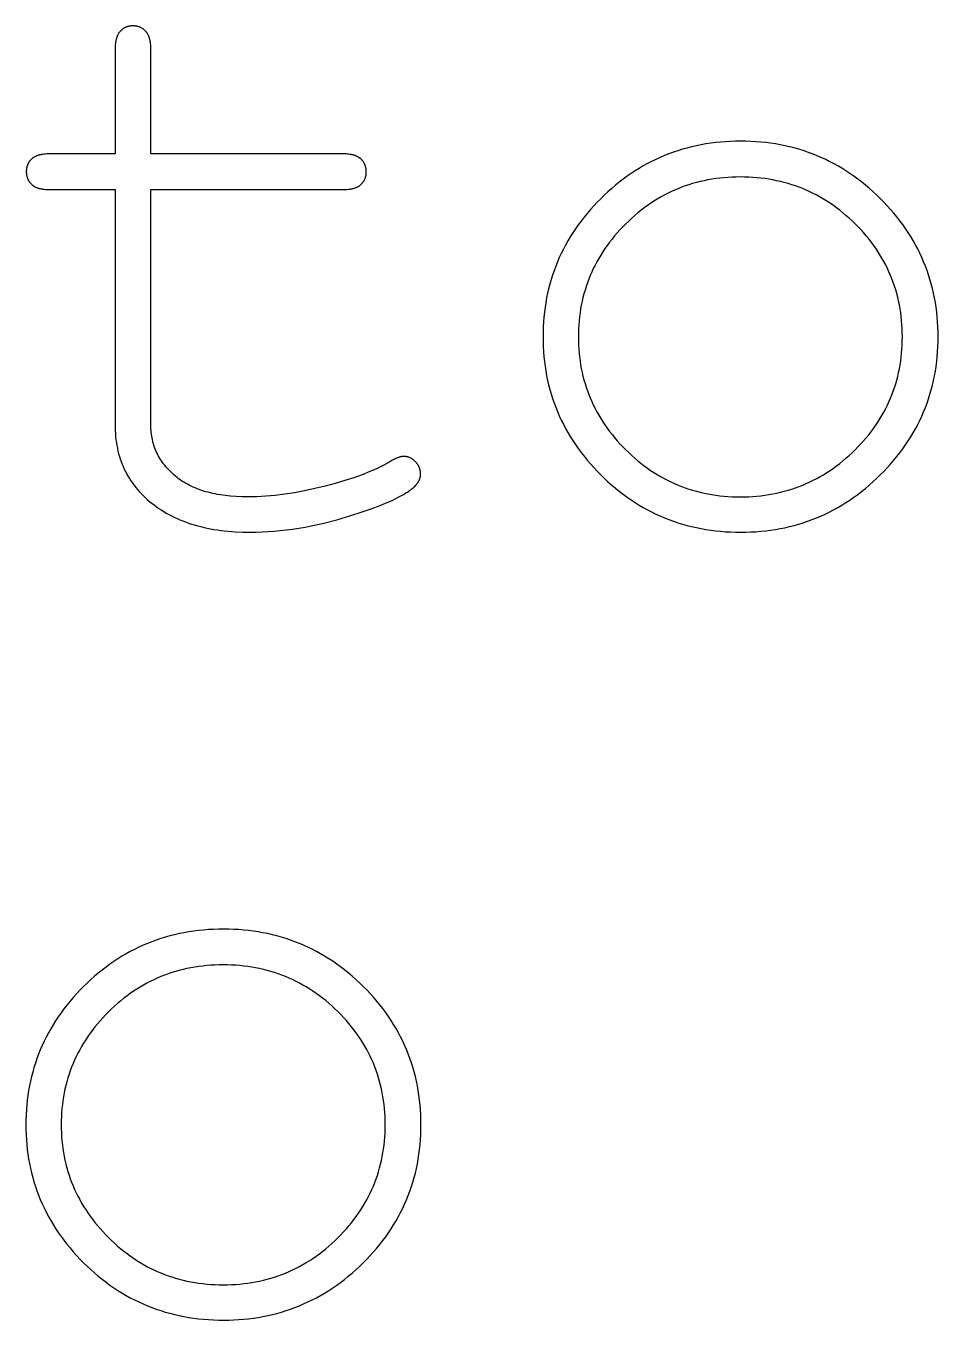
# Model space of a CAD drawing. Extents: x -184 to 286, y 9 to 417.
# Drawn here: x 83.38 to 112.34, y 122.7 to 163.77 of the extents above; entities that cross this region are included whole.
import ezdxf

# ---------------------------------------------------------------- set-up
doc = ezdxf.new("R2010")
doc.units = 0
doc.layers.add('LETRAS', color=7, linetype='CONTINUOUS')

msp = doc.modelspace()

# ---------------------------------------------------------------- linework, layer by layer
at = {"layer": 'LETRAS'}
for points in [[(87.352, 163.024), (87.351, 163.074), (87.349, 163.121), (87.346, 163.167), (87.342, 163.211), (87.336, 163.253), (87.333, 163.273), (87.329, 163.293), (87.325, 163.312), (87.321, 163.332), (87.316, 163.35), (87.312, 163.368), (87.306, 163.386), (87.301, 163.403), (87.295, 163.42), (87.289, 163.437), (87.283, 163.452), (87.276, 163.468), (87.269, 163.483), (87.261, 163.498), (87.254, 163.512), (87.246, 163.526), (87.237, 163.539), (87.229, 163.552), (87.22, 163.564), (87.211, 163.576), (87.206, 163.582), (87.201, 163.588), (87.196, 163.593), (87.191, 163.599), (87.181, 163.609), (87.171, 163.62), (87.16, 163.63), (87.15, 163.639), (87.139, 163.649), (87.128, 163.658), (87.117, 163.666), (87.105, 163.675), (87.094, 163.683), (87.082, 163.69), (87.07, 163.698), (87.058, 163.704), (87.046, 163.711), (87.033, 163.717), (87.02, 163.723), (87.008, 163.729), (86.995, 163.734), (86.981, 163.739), (86.968, 163.744), (86.954, 163.748), (86.941, 163.752), (86.927, 163.755), (86.913, 163.759), (86.898, 163.761), (86.884, 163.764), (86.869, 163.766), (86.854, 163.768), (86.839, 163.77), (86.824, 163.771), (86.809, 163.772), (86.793, 163.772), (86.777, 163.772), (86.762, 163.772), (86.748, 163.772), (86.733, 163.771), (86.718, 163.77), (86.704, 163.768), (86.69, 163.766), (86.676, 163.764), (86.662, 163.761), (86.648, 163.759), (86.635, 163.755), (86.621, 163.752), (86.608, 163.748), (86.595, 163.744), (86.582, 163.739), (86.569, 163.734), (86.557, 163.729), (86.544, 163.723), (86.532, 163.717), (86.52, 163.711), (86.508, 163.704), (86.496, 163.698), (86.485, 163.69), (86.473, 163.683), (86.462, 163.675), (86.451, 163.666), (86.439, 163.658), (86.429, 163.649), (86.418, 163.639), (86.407, 163.63), (86.397, 163.62), (86.387, 163.609), (86.377, 163.599), (86.372, 163.593), (86.367, 163.588), (86.362, 163.582), (86.357, 163.576), (86.348, 163.564), (86.339, 163.552), (86.33, 163.539), (86.322, 163.526), (86.314, 163.512), (86.306, 163.498), (86.299, 163.483), (86.292, 163.468), (86.285, 163.452), (86.279, 163.437), (86.273, 163.42), (86.267, 163.403), (86.262, 163.386), (86.256, 163.368), (86.251, 163.35), (86.247, 163.332), (86.243, 163.312), (86.239, 163.293), (86.235, 163.273), (86.232, 163.253), (86.226, 163.211), (86.222, 163.167), (86.219, 163.121), (86.217, 163.074), (86.216, 163.024)], [(86.216, 163.024), (86.216, 159.712)], [(87.352, 159.712), (87.352, 163.024)], [(84.146, 159.712), (84.097, 159.711), (84.049, 159.709), (84.004, 159.706), (83.96, 159.702), (83.918, 159.696), (83.897, 159.693), (83.877, 159.689), (83.858, 159.685), (83.839, 159.681), (83.82, 159.677), (83.802, 159.672), (83.784, 159.667), (83.767, 159.661), (83.75, 159.655), (83.734, 159.649), (83.718, 159.643), (83.702, 159.636), (83.687, 159.629), (83.673, 159.622), (83.659, 159.614), (83.645, 159.606), (83.631, 159.598), (83.619, 159.589), (83.606, 159.58), (83.594, 159.571), (83.588, 159.566), (83.583, 159.562), (83.577, 159.557), (83.572, 159.552), (83.561, 159.542), (83.551, 159.531), (83.541, 159.521), (83.531, 159.51), (83.522, 159.5), (83.513, 159.489), (83.504, 159.478), (83.496, 159.467), (83.488, 159.455), (83.48, 159.444), (83.473, 159.432), (83.466, 159.42), (83.459, 159.408), (83.453, 159.396), (83.447, 159.384), (83.441, 159.371), (83.436, 159.359), (83.431, 159.346), (83.427, 159.333), (83.422, 159.32), (83.419, 159.307), (83.415, 159.293), (83.412, 159.28), (83.409, 159.266), (83.406, 159.252), (83.404, 159.238), (83.402, 159.224), (83.401, 159.21), (83.4, 159.195), (83.399, 159.181), (83.398, 159.166), (83.398, 159.151), (83.398, 159.135), (83.399, 159.12), (83.4, 159.104), (83.401, 159.089), (83.402, 159.074), (83.404, 159.059), (83.406, 159.044), (83.409, 159.03), (83.412, 159.016), (83.415, 159.001), (83.419, 158.988), (83.422, 158.974), (83.427, 158.96), (83.431, 158.947), (83.436, 158.934), (83.441, 158.921), (83.447, 158.908), (83.453, 158.895), (83.459, 158.883), (83.466, 158.87), (83.473, 158.858), (83.48, 158.846), (83.488, 158.834), (83.496, 158.823), (83.504, 158.812), (83.513, 158.8), (83.522, 158.789), (83.531, 158.778), (83.541, 158.768), (83.551, 158.757), (83.561, 158.747), (83.572, 158.737), (83.577, 158.732), (83.583, 158.727), (83.588, 158.722), (83.594, 158.718), (83.606, 158.708), (83.619, 158.699), (83.631, 158.691), (83.645, 158.682), (83.659, 158.674), (83.673, 158.667), (83.687, 158.659), (83.702, 158.652), (83.718, 158.646), (83.734, 158.639), (83.75, 158.633), (83.767, 158.627), (83.784, 158.622), (83.802, 158.617), (83.82, 158.612), (83.839, 158.607), (83.858, 158.603), (83.877, 158.599), (83.897, 158.596), (83.918, 158.592), (83.96, 158.587), (84.004, 158.582), (84.049, 158.579), (84.097, 158.577), (84.146, 158.577)], [(86.216, 159.712), (84.146, 159.712)], [(93.442, 159.712), (87.352, 159.712)], [(93.442, 158.577), (93.491, 158.577), (93.539, 158.579), (93.584, 158.582), (93.628, 158.587), (93.67, 158.592), (93.691, 158.596), (93.711, 158.599), (93.73, 158.603), (93.749, 158.607), (93.768, 158.612), (93.786, 158.617), (93.804, 158.622), (93.821, 158.627), (93.838, 158.633), (93.854, 158.639), (93.87, 158.646), (93.886, 158.652), (93.901, 158.659), (93.915, 158.667), (93.93, 158.674), (93.943, 158.682), (93.957, 158.691), (93.97, 158.699), (93.982, 158.708), (93.994, 158.718), (94, 158.722), (94.005, 158.727), (94.011, 158.732), (94.016, 158.737), (94.027, 158.747), (94.037, 158.757), (94.048, 158.768), (94.057, 158.778), (94.066, 158.789), (94.075, 158.8), (94.084, 158.811), (94.092, 158.822), (94.1, 158.833), (94.108, 158.845), (94.115, 158.857), (94.122, 158.868), (94.129, 158.88), (94.135, 158.892), (94.141, 158.905), (94.147, 158.917), (94.152, 158.93), (94.157, 158.943), (94.161, 158.955), (94.166, 158.969), (94.17, 158.982), (94.173, 158.995), (94.176, 159.009), (94.179, 159.022), (94.182, 159.036), (94.184, 159.05), (94.186, 159.064), (94.187, 159.079), (94.189, 159.093), (94.189, 159.108), (94.19, 159.123), (94.19, 159.138), (94.19, 159.153), (94.189, 159.169), (94.189, 159.184), (94.187, 159.2), (94.186, 159.215), (94.184, 159.229), (94.182, 159.244), (94.179, 159.259), (94.176, 159.273), (94.173, 159.287), (94.17, 159.301), (94.166, 159.315), (94.161, 159.328), (94.157, 159.342), (94.152, 159.355), (94.147, 159.368), (94.141, 159.381), (94.135, 159.394), (94.129, 159.406), (94.122, 159.418), (94.115, 159.43), (94.108, 159.442), (94.1, 159.454), (94.092, 159.466), (94.084, 159.477), (94.075, 159.488), (94.066, 159.499), (94.057, 159.51), (94.048, 159.521), (94.037, 159.531), (94.027, 159.542), (94.016, 159.552), (94.011, 159.557), (94.005, 159.562), (94, 159.566), (93.994, 159.571), (93.982, 159.58), (93.97, 159.589), (93.957, 159.598), (93.943, 159.606), (93.93, 159.614), (93.915, 159.622), (93.901, 159.629), (93.886, 159.636), (93.87, 159.643), (93.854, 159.649), (93.838, 159.655), (93.821, 159.661), (93.804, 159.667), (93.786, 159.672), (93.768, 159.677), (93.749, 159.681), (93.73, 159.685), (93.711, 159.689), (93.691, 159.693), (93.67, 159.696), (93.628, 159.702), (93.584, 159.706), (93.539, 159.709), (93.491, 159.711), (93.442, 159.712)], [(84.146, 158.577), (86.216, 158.577)], [(86.216, 158.577), (86.216, 151.11)], [(87.352, 151.11), (87.352, 158.577)], [(87.352, 158.577), (93.442, 158.577)], [(86.216, 151.11), (86.217, 151.013), (86.221, 150.918), (86.226, 150.823), (86.234, 150.73), (86.245, 150.638), (86.257, 150.547), (86.272, 150.457), (86.289, 150.369), (86.308, 150.282), (86.33, 150.196), (86.354, 150.112), (86.38, 150.028), (86.408, 149.946), (86.439, 149.866), (86.472, 149.786), (86.507, 149.708), (86.544, 149.631), (86.584, 149.555), (86.626, 149.481), (86.67, 149.407), (86.717, 149.335), (86.766, 149.265), (86.817, 149.195), (86.87, 149.127), (86.926, 149.06), (86.983, 148.994), (87.044, 148.93), (87.106, 148.866), (87.171, 148.804), (87.238, 148.744), (87.307, 148.684), (87.378, 148.626), (87.452, 148.569), (87.527, 148.514), (87.603, 148.461), (87.681, 148.41), (87.761, 148.361), (87.842, 148.313), (87.925, 148.267), (88.009, 148.223), (88.095, 148.181), (88.183, 148.14), (88.272, 148.101), (88.362, 148.064), (88.455, 148.029), (88.548, 147.996), (88.644, 147.965), (88.741, 147.935), (88.839, 147.907), (88.939, 147.881), (89.041, 147.857), (89.144, 147.834), (89.249, 147.813), (89.355, 147.794), (89.463, 147.777), (89.572, 147.762), (89.683, 147.749), (89.796, 147.737), (90.025, 147.719), (90.261, 147.708), (90.504, 147.704), (90.693, 147.706), (90.883, 147.712), (91.075, 147.723), (91.267, 147.737), (91.461, 147.755), (91.655, 147.777), (91.851, 147.803), (92.048, 147.833), (92.246, 147.867), (92.445, 147.905), (92.645, 147.947), (92.847, 147.994), (93.252, 148.098), (93.663, 148.219), (94.056, 148.346), (94.411, 148.471), (94.728, 148.594), (94.872, 148.655), (95.007, 148.715), (95.132, 148.774), (95.247, 148.833), (95.353, 148.891), (95.402, 148.92), (95.449, 148.949), (95.494, 148.977), (95.536, 149.006), (95.576, 149.034), (95.614, 149.062), (95.649, 149.09), (95.681, 149.118), (95.697, 149.132), (95.712, 149.146), (95.726, 149.16), (95.75, 149.185), (95.76, 149.195), (95.77, 149.206), (95.78, 149.217), (95.789, 149.229), (95.798, 149.24), (95.807, 149.251), (95.815, 149.262), (95.823, 149.273), (95.831, 149.285), (95.838, 149.296), (95.845, 149.308), (95.852, 149.319), (95.858, 149.331), (95.864, 149.342), (95.87, 149.354), (95.875, 149.366), (95.88, 149.377), (95.884, 149.389), (95.889, 149.401), (95.893, 149.413), (95.896, 149.425), (95.899, 149.437), (95.902, 149.449), (95.905, 149.461), (95.907, 149.473), (95.909, 149.486), (95.91, 149.498), (95.912, 149.51), (95.912, 149.523), (95.913, 149.535), (95.913, 149.548), (95.913, 149.562), (95.912, 149.576), (95.912, 149.59), (95.911, 149.603), (95.909, 149.617), (95.907, 149.631), (95.905, 149.644), (95.903, 149.657), (95.9, 149.671), (95.897, 149.684), (95.894, 149.697), (95.891, 149.709), (95.887, 149.722), (95.882, 149.735), (95.878, 149.747), (95.873, 149.76), (95.868, 149.772), (95.862, 149.784), (95.857, 149.796), (95.85, 149.808), (95.844, 149.82), (95.837, 149.831), (95.83, 149.843), (95.823, 149.854), (95.815, 149.866), (95.807, 149.877), (95.799, 149.888), (95.79, 149.899), (95.781, 149.91), (95.772, 149.921), (95.763, 149.931), (95.753, 149.942), (95.743, 149.952), (95.733, 149.962), (95.722, 149.971), (95.712, 149.981), (95.701, 149.99), (95.691, 149.998), (95.68, 150.007), (95.669, 150.015), (95.658, 150.022), (95.647, 150.03), (95.636, 150.037), (95.625, 150.043), (95.614, 150.05), (95.602, 150.056), (95.591, 150.061), (95.579, 150.067), (95.567, 150.072), (95.556, 150.077), (95.544, 150.081), (95.532, 150.085), (95.519, 150.089), (95.507, 150.092), (95.495, 150.095), (95.482, 150.098), (95.47, 150.101), (95.457, 150.103), (95.444, 150.105), (95.431, 150.106), (95.418, 150.107), (95.405, 150.108), (95.392, 150.108), (95.379, 150.109), (95.368, 150.108), (95.357, 150.108), (95.345, 150.107), (95.334, 150.106), (95.322, 150.104), (95.31, 150.103), (95.298, 150.1), (95.286, 150.098), (95.274, 150.095), (95.261, 150.092), (95.248, 150.088), (95.235, 150.084), (95.222, 150.08), (95.209, 150.075), (95.196, 150.07), (95.182, 150.065), (95.154, 150.054), (95.125, 150.041), (95.096, 150.027), (95.066, 150.011), (95.035, 149.994), (95.003, 149.976), (94.971, 149.956), (94.938, 149.935)], [(94.938, 149.935), (94.844, 149.882), (94.745, 149.829), (94.642, 149.778), (94.534, 149.727), (94.422, 149.676), (94.304, 149.627), (94.057, 149.529), (93.79, 149.435), (93.506, 149.343), (93.203, 149.253), (92.881, 149.167), (92.554, 149.087), (92.232, 149.018), (91.916, 148.959), (91.606, 148.912), (91.301, 148.874), (91.003, 148.848), (90.856, 148.838), (90.71, 148.832), (90.566, 148.828), (90.424, 148.826), (90.238, 148.829), (90.058, 148.837), (89.883, 148.849), (89.714, 148.867), (89.632, 148.878), (89.551, 148.89), (89.472, 148.904), (89.394, 148.918), (89.317, 148.934), (89.242, 148.952), (89.169, 148.97), (89.096, 148.99), (89.025, 149.011), (88.956, 149.033), (88.888, 149.057), (88.821, 149.082), (88.756, 149.108), (88.692, 149.136), (88.63, 149.164), (88.569, 149.195), (88.51, 149.226), (88.452, 149.258), (88.395, 149.292), (88.34, 149.327), (88.286, 149.364), (88.233, 149.402), (88.182, 149.441), (88.133, 149.481), (88.085, 149.522), (88.038, 149.564), (87.993, 149.606), (87.95, 149.649), (87.908, 149.693), (87.867, 149.738), (87.828, 149.783), (87.791, 149.828), (87.755, 149.874), (87.721, 149.921), (87.688, 149.969), (87.657, 150.017), (87.627, 150.066), (87.599, 150.115), (87.572, 150.165), (87.547, 150.215), (87.523, 150.267), (87.501, 150.319), (87.481, 150.371), (87.461, 150.424), (87.444, 150.478), (87.428, 150.532), (87.413, 150.587), (87.4, 150.643), (87.389, 150.699), (87.379, 150.756), (87.371, 150.813), (87.364, 150.872), (87.358, 150.93), (87.355, 150.99), (87.352, 151.05), (87.352, 151.11)]]:
    msp.add_lwpolyline(points, dxfattribs=at)
for points in [[(112.342, 153.902), (112.34, 154.062), (112.334, 154.221), (112.325, 154.379), (112.313, 154.534), (112.297, 154.689), (112.277, 154.842), (112.254, 154.993), (112.227, 155.143), (112.196, 155.292), (112.162, 155.439), (112.125, 155.584), (112.083, 155.728), (112.038, 155.871), (111.99, 156.012), (111.938, 156.151), (111.882, 156.289), (111.823, 156.426), (111.761, 156.561), (111.694, 156.695), (111.624, 156.827), (111.551, 156.957), (111.474, 157.087), (111.393, 157.214), (111.309, 157.34), (111.221, 157.465), (111.129, 157.588), (111.034, 157.71), (110.936, 157.83), (110.833, 157.949), (110.727, 158.066), (110.618, 158.182), (110.505, 158.296), (110.39, 158.408), (110.273, 158.516), (110.154, 158.621), (110.034, 158.722), (109.913, 158.819), (109.79, 158.913), (109.665, 159.004), (109.54, 159.091), (109.412, 159.174), (109.284, 159.254), (109.153, 159.33), (109.022, 159.403), (108.888, 159.472), (108.754, 159.538), (108.618, 159.6), (108.48, 159.659), (108.341, 159.714), (108.2, 159.765), (108.058, 159.813), (107.915, 159.857), (107.77, 159.898), (107.623, 159.935), (107.475, 159.969), (107.326, 159.999), (107.175, 160.026), (107.023, 160.049), (106.869, 160.068), (106.713, 160.084), (106.557, 160.097), (106.398, 160.106), (106.239, 160.111), (106.077, 160.113), (105.915, 160.111), (105.753, 160.106), (105.593, 160.097), (105.435, 160.084), (105.279, 160.068), (105.123, 160.049), (104.97, 160.025), (104.818, 159.999), (104.667, 159.968), (104.518, 159.935), (104.371, 159.897), (104.225, 159.856), (104.08, 159.812), (103.938, 159.764), (103.796, 159.712), (103.657, 159.657), (103.518, 159.598), (103.382, 159.536), (103.246, 159.47), (103.113, 159.4), (102.981, 159.327), (102.85, 159.251), (102.721, 159.171), (102.594, 159.087), (102.468, 159), (102.344, 158.909), (102.221, 158.815), (102.099, 158.717), (101.98, 158.615), (101.861, 158.51), (101.745, 158.402), (101.63, 158.289), (101.517, 158.175), (101.408, 158.059), (101.303, 157.941), (101.201, 157.822), (101.103, 157.702), (101.008, 157.58), (100.917, 157.456), (100.829, 157.332), (100.745, 157.205), (100.665, 157.078), (100.588, 156.948), (100.515, 156.818), (100.445, 156.686), (100.379, 156.552), (100.316, 156.417), (100.257, 156.281), (100.202, 156.143), (100.15, 156.004), (100.102, 155.863), (100.057, 155.721), (100.016, 155.577), (99.979, 155.432), (99.945, 155.286), (99.914, 155.138), (99.887, 154.988), (99.864, 154.837), (99.845, 154.685), (99.828, 154.531), (99.816, 154.376), (99.807, 154.22), (99.802, 154.061), (99.8, 153.902), (99.802, 153.743), (99.807, 153.586), (99.816, 153.43), (99.828, 153.275), (99.845, 153.122), (99.864, 152.971), (99.887, 152.821), (99.914, 152.672), (99.945, 152.524), (99.979, 152.379), (100.016, 152.234), (100.057, 152.091), (100.102, 151.949), (100.15, 151.809), (100.202, 151.67), (100.257, 151.533), (100.316, 151.397), (100.379, 151.262), (100.445, 151.129), (100.515, 150.997), (100.588, 150.867), (100.665, 150.738), (100.745, 150.611), (100.829, 150.485), (100.917, 150.36), (101.008, 150.237), (101.103, 150.115), (101.201, 149.995), (101.303, 149.876), (101.408, 149.758), (101.517, 149.642), (101.63, 149.528), (101.745, 149.415), (101.861, 149.307), (101.98, 149.202), (102.099, 149.1), (102.221, 149.002), (102.344, 148.908), (102.468, 148.817), (102.594, 148.73), (102.721, 148.646), (102.85, 148.566), (102.981, 148.49), (103.113, 148.417), (103.246, 148.347), (103.382, 148.281), (103.518, 148.219), (103.657, 148.16), (103.796, 148.105), (103.938, 148.053), (104.08, 148.005), (104.225, 147.961), (104.371, 147.92), (104.518, 147.882), (104.667, 147.849), (104.818, 147.818), (104.97, 147.792), (105.123, 147.769), (105.279, 147.749), (105.435, 147.733), (105.593, 147.72), (105.753, 147.712), (105.915, 147.706), (106.077, 147.704), (106.239, 147.706), (106.398, 147.712), (106.557, 147.72), (106.713, 147.733), (106.869, 147.749), (107.023, 147.768), (107.175, 147.791), (107.326, 147.818), (107.475, 147.848), (107.623, 147.882), (107.77, 147.919), (107.915, 147.96), (108.058, 148.004), (108.2, 148.052), (108.341, 148.104), (108.48, 148.159), (108.618, 148.217), (108.754, 148.279), (108.888, 148.345), (109.022, 148.414), (109.153, 148.487), (109.284, 148.563), (109.412, 148.643), (109.54, 148.726), (109.665, 148.813), (109.79, 148.904), (109.913, 148.998), (110.034, 149.095), (110.154, 149.196), (110.273, 149.301), (110.39, 149.409), (110.505, 149.521), (110.618, 149.635), (110.727, 149.751), (110.833, 149.868), (110.936, 149.987), (111.034, 150.107), (111.129, 150.228), (111.221, 150.351), (111.309, 150.476), (111.393, 150.602), (111.474, 150.729), (111.551, 150.858), (111.624, 150.988), (111.694, 151.12), (111.761, 151.254), (111.823, 151.388), (111.882, 151.524), (111.938, 151.662), (111.99, 151.801), (112.038, 151.942), (112.083, 152.084), (112.125, 152.227), (112.162, 152.372), (112.196, 152.519), (112.227, 152.666), (112.254, 152.816), (112.277, 152.966), (112.297, 153.119), (112.313, 153.272), (112.325, 153.428), (112.334, 153.584), (112.34, 153.742)], [(111.206, 153.902), (111.205, 154.033), (111.2, 154.163), (111.193, 154.292), (111.183, 154.42), (111.17, 154.546), (111.153, 154.671), (111.134, 154.795), (111.112, 154.918), (111.087, 155.039), (111.06, 155.16), (111.029, 155.279), (110.995, 155.396), (110.958, 155.513), (110.919, 155.628), (110.876, 155.742), (110.831, 155.855), (110.782, 155.967), (110.731, 156.077), (110.677, 156.187), (110.619, 156.295), (110.559, 156.401), (110.496, 156.507), (110.43, 156.611), (110.361, 156.714), (110.289, 156.816), (110.214, 156.917), (110.137, 157.016), (110.056, 157.114), (109.972, 157.211), (109.886, 157.307), (109.796, 157.401), (109.704, 157.495), (109.609, 157.586), (109.513, 157.674), (109.416, 157.76), (109.318, 157.842), (109.219, 157.922), (109.118, 157.999), (109.016, 158.072), (108.913, 158.143), (108.808, 158.211), (108.703, 158.277), (108.596, 158.339), (108.488, 158.398), (108.378, 158.455), (108.267, 158.508), (108.156, 158.559), (108.042, 158.607), (107.928, 158.652), (107.813, 158.694), (107.696, 158.733), (107.578, 158.769), (107.458, 158.802), (107.338, 158.833), (107.216, 158.86), (107.093, 158.885), (106.969, 158.906), (106.843, 158.925), (106.716, 158.941), (106.588, 158.954), (106.459, 158.964), (106.329, 158.972), (106.197, 158.976), (106.064, 158.977), (105.931, 158.976), (105.799, 158.972), (105.669, 158.964), (105.54, 158.954), (105.412, 158.941), (105.285, 158.925), (105.159, 158.906), (105.035, 158.884), (104.912, 158.86), (104.79, 158.832), (104.67, 158.801), (104.55, 158.768), (104.432, 158.732), (104.316, 158.692), (104.2, 158.65), (104.086, 158.605), (103.972, 158.557), (103.861, 158.506), (103.75, 158.452), (103.641, 158.396), (103.532, 158.336), (103.425, 158.273), (103.32, 158.208), (103.215, 158.14), (103.112, 158.068), (103.01, 157.994), (102.909, 157.917), (102.81, 157.837), (102.712, 157.754), (102.615, 157.668), (102.519, 157.58), (102.424, 157.488), (102.332, 157.394), (102.242, 157.3), (102.156, 157.204), (102.072, 157.106), (101.992, 157.008), (101.914, 156.908), (101.839, 156.807), (101.767, 156.705), (101.698, 156.602), (101.632, 156.498), (101.569, 156.392), (101.509, 156.286), (101.452, 156.178), (101.397, 156.069), (101.346, 155.958), (101.297, 155.847), (101.252, 155.734), (101.209, 155.62), (101.17, 155.505), (101.133, 155.389), (101.099, 155.272), (101.069, 155.153), (101.041, 155.033), (101.016, 154.912), (100.994, 154.79), (100.975, 154.667), (100.958, 154.542), (100.945, 154.417), (100.935, 154.29), (100.928, 154.162), (100.923, 154.032), (100.922, 153.902), (100.923, 153.772), (100.928, 153.644), (100.935, 153.516), (100.945, 153.39), (100.958, 153.265), (100.975, 153.141), (100.994, 153.018), (101.016, 152.897), (101.041, 152.776), (101.069, 152.657), (101.099, 152.539), (101.133, 152.422), (101.17, 152.306), (101.209, 152.191), (101.252, 152.078), (101.297, 151.965), (101.346, 151.854), (101.397, 151.744), (101.452, 151.635), (101.509, 151.527), (101.569, 151.42), (101.632, 151.315), (101.698, 151.21), (101.767, 151.107), (101.839, 151.005), (101.914, 150.904), (101.992, 150.804), (102.072, 150.705), (102.156, 150.608), (102.242, 150.512), (102.332, 150.416), (102.424, 150.322), (102.519, 150.23), (102.615, 150.141), (102.712, 150.055), (102.81, 149.972), (102.909, 149.891), (103.01, 149.814), (103.112, 149.739), (103.215, 149.668), (103.32, 149.599), (103.425, 149.533), (103.532, 149.471), (103.641, 149.411), (103.75, 149.354), (103.861, 149.3), (103.972, 149.249), (104.086, 149.2), (104.2, 149.155), (104.316, 149.113), (104.432, 149.073), (104.55, 149.037), (104.67, 149.003), (104.79, 148.972), (104.912, 148.945), (105.035, 148.92), (105.159, 148.898), (105.285, 148.879), (105.412, 148.863), (105.54, 148.85), (105.669, 148.84), (105.799, 148.832), (105.931, 148.828), (106.064, 148.826), (106.197, 148.828), (106.329, 148.832), (106.459, 148.839), (106.588, 148.85), (106.716, 148.863), (106.843, 148.879), (106.969, 148.898), (107.093, 148.919), (107.216, 148.944), (107.338, 148.972), (107.458, 149.002), (107.578, 149.036), (107.696, 149.072), (107.813, 149.111), (107.928, 149.154), (108.042, 149.199), (108.156, 149.247), (108.267, 149.298), (108.378, 149.351), (108.488, 149.408), (108.596, 149.468), (108.703, 149.53), (108.808, 149.596), (108.913, 149.664), (109.016, 149.735), (109.118, 149.81), (109.219, 149.887), (109.318, 149.967), (109.416, 150.049), (109.513, 150.135), (109.609, 150.224), (109.704, 150.316), (109.796, 150.409), (109.886, 150.504), (109.972, 150.6), (110.056, 150.697), (110.137, 150.796), (110.214, 150.895), (110.289, 150.996), (110.361, 151.098), (110.43, 151.201), (110.496, 151.306), (110.559, 151.411), (110.619, 151.518), (110.677, 151.626), (110.731, 151.735), (110.782, 151.845), (110.831, 151.957), (110.876, 152.069), (110.919, 152.183), (110.958, 152.298), (110.995, 152.415), (111.029, 152.532), (111.06, 152.651), (111.087, 152.77), (111.112, 152.891), (111.134, 153.014), (111.153, 153.137), (111.17, 153.261), (111.183, 153.387), (111.193, 153.514), (111.2, 153.642), (111.205, 153.771)], [(95.926, 128.898), (95.925, 129.059), (95.919, 129.218), (95.91, 129.375), (95.898, 129.531), (95.882, 129.685), (95.862, 129.838), (95.839, 129.99), (95.812, 130.14), (95.781, 130.288), (95.747, 130.435), (95.709, 130.581), (95.668, 130.725), (95.623, 130.867), (95.575, 131.008), (95.523, 131.148), (95.467, 131.286), (95.408, 131.423), (95.345, 131.558), (95.279, 131.691), (95.209, 131.823), (95.136, 131.954), (95.058, 132.083), (94.978, 132.211), (94.893, 132.337), (94.806, 132.462), (94.714, 132.585), (94.619, 132.707), (94.52, 132.827), (94.418, 132.946), (94.312, 133.063), (94.203, 133.179), (94.09, 133.293), (93.974, 133.405), (93.857, 133.513), (93.739, 133.617), (93.619, 133.719), (93.498, 133.816), (93.375, 133.91), (93.25, 134.001), (93.125, 134.087), (92.997, 134.171), (92.868, 134.251), (92.738, 134.327), (92.606, 134.4), (92.473, 134.469), (92.339, 134.535), (92.202, 134.597), (92.065, 134.655), (91.926, 134.71), (91.785, 134.762), (91.643, 134.809), (91.5, 134.854), (91.355, 134.895), (91.208, 134.932), (91.06, 134.966), (90.911, 134.996), (90.76, 135.022), (90.607, 135.045), (90.454, 135.065), (90.298, 135.081), (90.141, 135.093), (89.983, 135.102), (89.823, 135.107), (89.662, 135.109), (89.499, 135.107), (89.338, 135.102), (89.178, 135.093), (89.02, 135.081), (88.863, 135.065), (88.708, 135.045), (88.555, 135.022), (88.403, 134.995), (88.252, 134.965), (88.103, 134.931), (87.956, 134.894), (87.81, 134.853), (87.665, 134.808), (87.522, 134.76), (87.381, 134.709), (87.241, 134.653), (87.103, 134.595), (86.966, 134.532), (86.831, 134.467), (86.698, 134.397), (86.566, 134.324), (86.435, 134.248), (86.306, 134.167), (86.179, 134.084), (86.053, 133.996), (85.928, 133.906), (85.806, 133.811), (85.684, 133.713), (85.565, 133.612), (85.446, 133.507), (85.33, 133.398), (85.215, 133.286), (85.102, 133.171), (84.993, 133.055), (84.888, 132.938), (84.786, 132.819), (84.687, 132.698), (84.593, 132.576), (84.502, 132.453), (84.414, 132.328), (84.33, 132.202), (84.25, 132.074), (84.173, 131.945), (84.099, 131.814), (84.03, 131.682), (83.964, 131.549), (83.901, 131.414), (83.842, 131.278), (83.787, 131.14), (83.735, 131), (83.687, 130.86), (83.642, 130.718), (83.601, 130.574), (83.563, 130.429), (83.529, 130.282), (83.499, 130.134), (83.472, 129.985), (83.449, 129.834), (83.429, 129.682), (83.413, 129.528), (83.401, 129.373), (83.392, 129.216), (83.386, 129.058), (83.385, 128.898), (83.386, 128.74), (83.392, 128.582), (83.401, 128.427), (83.413, 128.272), (83.429, 128.119), (83.449, 127.967), (83.472, 127.817), (83.499, 127.668), (83.529, 127.521), (83.563, 127.375), (83.601, 127.231), (83.642, 127.088), (83.687, 126.946), (83.735, 126.806), (83.787, 126.667), (83.842, 126.529), (83.901, 126.393), (83.964, 126.259), (84.03, 126.126), (84.099, 125.994), (84.173, 125.864), (84.25, 125.735), (84.33, 125.607), (84.414, 125.481), (84.502, 125.357), (84.593, 125.234), (84.687, 125.112), (84.786, 124.991), (84.888, 124.872), (84.993, 124.755), (85.102, 124.639), (85.215, 124.524), (85.33, 124.412), (85.446, 124.303), (85.565, 124.198), (85.684, 124.097), (85.806, 123.999), (85.928, 123.905), (86.053, 123.814), (86.179, 123.727), (86.306, 123.643), (86.435, 123.563), (86.566, 123.486), (86.698, 123.413), (86.831, 123.344), (86.966, 123.278), (87.103, 123.216), (87.241, 123.157), (87.381, 123.102), (87.522, 123.05), (87.665, 123.002), (87.81, 122.957), (87.956, 122.917), (88.103, 122.879), (88.252, 122.845), (88.403, 122.815), (88.555, 122.788), (88.708, 122.765), (88.863, 122.746), (89.02, 122.73), (89.178, 122.717), (89.338, 122.708), (89.499, 122.703), (89.662, 122.701), (89.823, 122.703), (89.983, 122.708), (90.141, 122.717), (90.298, 122.729), (90.454, 122.745), (90.607, 122.765), (90.76, 122.788), (90.911, 122.815), (91.06, 122.845), (91.208, 122.878), (91.355, 122.916), (91.5, 122.957), (91.643, 123.001), (91.785, 123.049), (91.926, 123.1), (92.065, 123.155), (92.202, 123.214), (92.339, 123.276), (92.473, 123.341), (92.606, 123.411), (92.738, 123.483), (92.868, 123.56), (92.997, 123.639), (93.125, 123.723), (93.25, 123.81), (93.375, 123.9), (93.498, 123.994), (93.619, 124.092), (93.739, 124.193), (93.857, 124.298), (93.974, 124.406), (94.09, 124.518), (94.203, 124.632), (94.312, 124.748), (94.418, 124.865), (94.52, 124.983), (94.619, 125.103), (94.714, 125.225), (94.806, 125.348), (94.893, 125.473), (94.978, 125.598), (95.058, 125.726), (95.136, 125.855), (95.209, 125.985), (95.279, 126.117), (95.345, 126.25), (95.408, 126.385), (95.467, 126.521), (95.523, 126.659), (95.575, 126.798), (95.623, 126.938), (95.668, 127.08), (95.709, 127.224), (95.747, 127.369), (95.781, 127.515), (95.812, 127.663), (95.839, 127.812), (95.862, 127.963), (95.882, 128.115), (95.898, 128.269), (95.91, 128.424), (95.919, 128.581), (95.925, 128.739)], [(94.791, 128.898), (94.79, 129.03), (94.785, 129.16), (94.778, 129.289), (94.768, 129.416), (94.754, 129.543), (94.738, 129.668), (94.719, 129.792), (94.697, 129.914), (94.672, 130.036), (94.644, 130.156), (94.614, 130.275), (94.58, 130.393), (94.543, 130.51), (94.504, 130.625), (94.461, 130.739), (94.415, 130.852), (94.367, 130.964), (94.316, 131.074), (94.261, 131.183), (94.204, 131.291), (94.144, 131.398), (94.081, 131.503), (94.015, 131.608), (93.946, 131.711), (93.874, 131.813), (93.799, 131.913), (93.721, 132.013), (93.641, 132.111), (93.557, 132.208), (93.47, 132.304), (93.381, 132.398), (93.289, 132.491), (93.194, 132.583), (93.098, 132.671), (93.001, 132.756), (92.903, 132.839), (92.803, 132.919), (92.703, 132.995), (92.601, 133.069), (92.498, 133.14), (92.393, 133.208), (92.287, 133.273), (92.181, 133.335), (92.072, 133.395), (91.963, 133.451), (91.852, 133.505), (91.74, 133.556), (91.627, 133.603), (91.513, 133.648), (91.397, 133.69), (91.281, 133.729), (91.162, 133.765), (91.043, 133.799), (90.923, 133.829), (90.801, 133.857), (90.678, 133.881), (90.553, 133.903), (90.428, 133.922), (90.301, 133.938), (90.173, 133.951), (90.044, 133.961), (89.914, 133.968), (89.782, 133.973), (89.649, 133.974), (89.516, 133.973), (89.384, 133.968), (89.254, 133.961), (89.125, 133.951), (88.997, 133.938), (88.87, 133.922), (88.744, 133.903), (88.62, 133.881), (88.497, 133.856), (88.375, 133.829), (88.255, 133.798), (88.135, 133.765), (88.017, 133.728), (87.9, 133.689), (87.785, 133.647), (87.67, 133.602), (87.557, 133.554), (87.445, 133.503), (87.335, 133.449), (87.225, 133.392), (87.117, 133.333), (87.01, 133.27), (86.905, 133.205), (86.8, 133.136), (86.697, 133.065), (86.595, 132.991), (86.494, 132.914), (86.395, 132.834), (86.297, 132.751), (86.2, 132.665), (86.104, 132.576), (86.009, 132.485), (85.917, 132.391), (85.827, 132.296), (85.741, 132.2), (85.657, 132.103), (85.576, 132.004), (85.499, 131.905), (85.424, 131.804), (85.352, 131.702), (85.283, 131.599), (85.217, 131.495), (85.154, 131.389), (85.094, 131.282), (85.036, 131.174), (84.982, 131.065), (84.931, 130.955), (84.882, 130.844), (84.837, 130.731), (84.794, 130.617), (84.755, 130.502), (84.718, 130.386), (84.684, 130.268), (84.653, 130.15), (84.625, 130.03), (84.601, 129.909), (84.579, 129.787), (84.559, 129.663), (84.543, 129.539), (84.53, 129.413), (84.52, 129.286), (84.513, 129.158), (84.508, 129.029), (84.507, 128.898), (84.508, 128.769), (84.513, 128.64), (84.52, 128.513), (84.53, 128.387), (84.543, 128.262), (84.559, 128.138), (84.579, 128.015), (84.601, 127.893), (84.625, 127.773), (84.653, 127.654), (84.684, 127.535), (84.718, 127.418), (84.755, 127.303), (84.794, 127.188), (84.837, 127.074), (84.882, 126.962), (84.931, 126.851), (84.982, 126.74), (85.036, 126.631), (85.094, 126.524), (85.154, 126.417), (85.217, 126.311), (85.283, 126.207), (85.352, 126.104), (85.424, 126.002), (85.499, 125.901), (85.576, 125.801), (85.657, 125.702), (85.741, 125.605), (85.827, 125.508), (85.917, 125.413), (86.009, 125.319), (86.104, 125.227), (86.2, 125.138), (86.297, 125.052), (86.395, 124.968), (86.494, 124.888), (86.595, 124.811), (86.697, 124.736), (86.8, 124.664), (86.905, 124.596), (87.01, 124.53), (87.117, 124.467), (87.225, 124.407), (87.335, 124.35), (87.445, 124.296), (87.557, 124.245), (87.67, 124.197), (87.785, 124.152), (87.9, 124.109), (88.017, 124.07), (88.135, 124.033), (88.255, 124), (88.375, 123.969), (88.497, 123.941), (88.62, 123.917), (88.744, 123.895), (88.87, 123.876), (88.997, 123.86), (89.125, 123.846), (89.254, 123.836), (89.384, 123.829), (89.516, 123.824), (89.649, 123.823), (89.782, 123.824), (89.914, 123.829), (90.044, 123.836), (90.173, 123.846), (90.301, 123.859), (90.428, 123.875), (90.553, 123.894), (90.678, 123.916), (90.801, 123.941), (90.923, 123.968), (91.043, 123.999), (91.162, 124.032), (91.281, 124.069), (91.397, 124.108), (91.513, 124.15), (91.627, 124.195), (91.74, 124.243), (91.852, 124.294), (91.963, 124.348), (92.072, 124.405), (92.181, 124.464), (92.287, 124.527), (92.393, 124.592), (92.498, 124.661), (92.601, 124.732), (92.703, 124.806), (92.803, 124.883), (92.903, 124.963), (93.001, 125.046), (93.098, 125.132), (93.194, 125.221), (93.289, 125.312), (93.381, 125.406), (93.47, 125.501), (93.557, 125.597), (93.641, 125.694), (93.721, 125.793), (93.799, 125.892), (93.874, 125.993), (93.946, 126.095), (94.015, 126.198), (94.081, 126.302), (94.144, 126.408), (94.204, 126.515), (94.261, 126.623), (94.316, 126.732), (94.367, 126.842), (94.415, 126.953), (94.461, 127.066), (94.504, 127.18), (94.543, 127.295), (94.58, 127.411), (94.614, 127.529), (94.644, 127.647), (94.672, 127.767), (94.697, 127.888), (94.719, 128.01), (94.738, 128.133), (94.754, 128.258), (94.768, 128.384), (94.778, 128.511), (94.785, 128.639), (94.79, 128.768)]]:
    msp.add_lwpolyline(points, close=True, dxfattribs=at)

doc.saveas('drawing.dxf')
